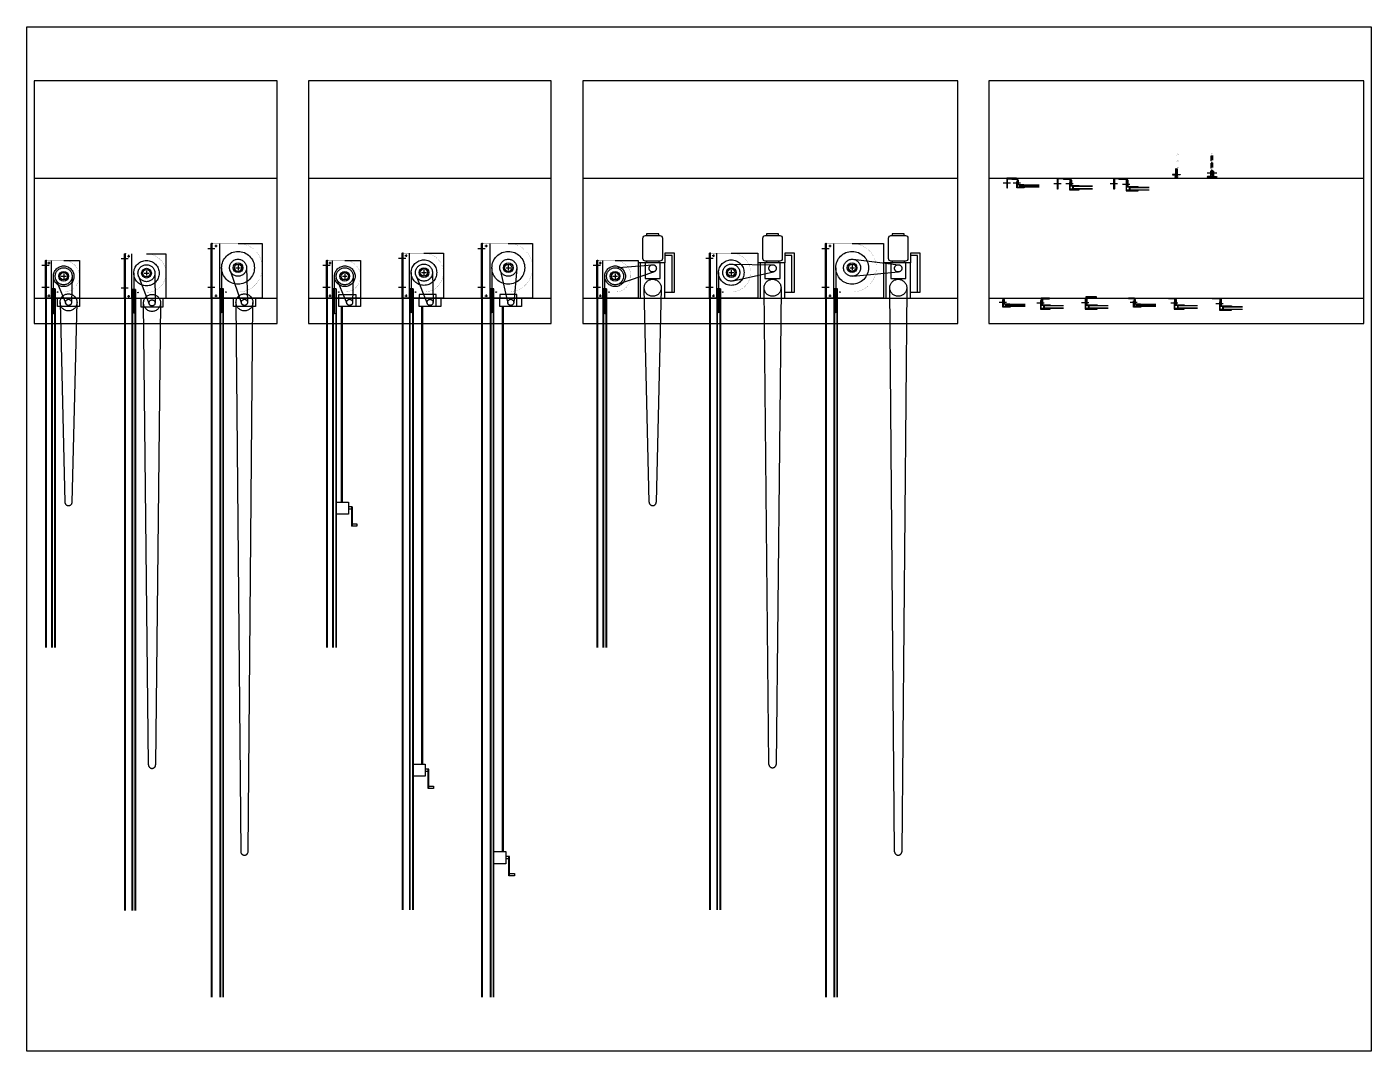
# Paper-space layout 'Layout1' of a CAD drawing. Header units: inches. Extents: x 1.05 to 9.45, y 0.8 to 7.2.
# The model-space entities are those that its viewports show. They can reach past a viewport. Long polylines and large blocks are cut down to what shows.
import ezdxf

# ---------------------------------------------------------------- set-up
doc = ezdxf.new("R2010")
doc.units = ezdxf.units.IN
doc.header["$MEASUREMENT"] = 0
for name, pattern in [('CENTER', [2, 1.25, -0.25, 0.25, -0.25]), ('DASHED', [0.75, 0.5, -0.25]), ('HIDDEN', [0.375, 0.25, -0.125])]:
    doc.linetypes.add(name, pattern=pattern)
for name, color, linetype in [('FINE', 70, 'Continuous'), ('HATCH', 5, 'Continuous'), ('MED', 32, 'Continuous')]:
    doc.layers.add(name, color=color, linetype=linetype)
pattern_1 = [(180, (-485.2004, -59.8981), (-1e-16, -0.5), []), (270, (-485.2004, -59.8981), (0.5, -1e-16), [])]

# ---------------------------------------------------------------- blocks, each defined once
blk = doc.blocks.new('AecDtl_8331AH1')
at = {"layer": 'FINE', "linetype": 'CENTER'}
for p, q in [((-1.5, 13.5), (1.5, 13.5)), ((3.25, -6.5), (3.25, 9)), ((-1.5, 4.5), (1.5, 4.5))]:
    blk.add_line(p, q, dxfattribs=at)
at = {"layer": 'FINE', "linetype": 'DASHED'}
for p, q in [((0.25, 15.5), (0.25, -144)), ((2.5, 0), (2.5, 15.5))]:
    blk.add_line(p, q, dxfattribs=at)
at = {"layer": 'FINE'}
for p, q in [((2.5, 0), (2.5, -144)), ((3.75, 3.75), (3.75, -144)), ((3.25, -6.5), (2.97, -6.23)), ((3.25, -6.5), (3.53, -6.23))]:
    blk.add_line(p, q, dxfattribs=at)
at = {"layer": 'FINE', "linetype": 'CENTER'}
blk.add_circle((7.5, 9), 4.25, dxfattribs=at)
at = {"layer": 'MED'}
for p, q in [((0.88, 14.5), (1.88, 14.5)), ((1.38, 15), (1.38, 14)), ((6.5, 9), (8.5, 9)), ((7.5, 10), (7.5, 8)), ((0, 0), (0, -144)), ((0.88, 1), (1.88, 1)), ((1.38, 1.5), (1.38, 0.5)), ((4, 3.75), (2.5, 3.75)), ((2.75, 3.75), (2.75, -144)), ((4, 3.75), (4, -144))]:
    blk.add_line(p, q, dxfattribs=at)
at = {"layer": 'MED', "linetype": 'DASHED'}
for p, q in [((4.26, 7.67), (8.34, -2.23)), ((11, 8.92), (10.75, -1.78))]:
    blk.add_line(p, q, dxfattribs=at)
at = {"layer": 'MED'}
for points in [[(0, 0), (0, 15.5), (0.25, 15.5)], [(7.5, 15.5), (14, 15.5), (14, 2.5), (14, 0), (0, 0)], [(14, 0), (14, -3.5), (5, -3.5), (5, 0)]]:
    blk.add_lwpolyline(points, dxfattribs=at)
at = {"layer": 'MED', "const_width": 0.0469}
blk.add_lwpolyline([(0.25, 15.5), (7.5, 15.5, -1), (7.5, 2.5), (5, 2.5)], format="xyb", dxfattribs=at)
blk.add_lwpolyline([(1.12, 2.5), (0.12, 2.5), (0.12, 3.5)], dxfattribs=at)
at = {"layer": 'MED', "linetype": 'DASHED'}
blk.add_lwpolyline([(6, -1.85), (8, -84.04, 0.971924), (11, -84.04), (13, -1.85)], format="xyb", dxfattribs=at)
at = {"layer": 'MED'}
for centre, radius in [((0.25, 15.5), 0.125), ((0.25, 15.5), 0.0625), ((7.5, 9), 2), ((7.5, 9), 1.5), ((5, 2.5), 0.125), ((5, 2.5), 0.0625)]:
    blk.add_circle(centre, radius, dxfattribs=at)
at = {"layer": 'MED', "linetype": 'DASHED'}
for centre, radius in [((7.5, 9), 3.5), ((9.5, -1.75), 3.5), ((9.5, -1.75), 1.25)]:
    blk.add_circle(centre, radius, dxfattribs=at)
blk = doc.blocks.new('AecDtl_8331AH2')
at = {"layer": 'FINE', "linetype": 'DASHED'}
for p, q in [((0.25, 18.5), (0.25, -252)), ((3, 0), (3, 18.5))]:
    blk.add_line(p, q, dxfattribs=at)
at = {"layer": 'FINE', "linetype": 'CENTER'}
for p, q in [((-1.5, 16.5), (1.5, 16.5)), ((3.75, 10.5), (3.75, -6)), ((-1.5, 4.5), (1.5, 4.5))]:
    blk.add_line(p, q, dxfattribs=at)
at = {"layer": 'FINE'}
for p, q in [((3, 0), (3, -252)), ((4.25, 3.75), (4.25, -252)), ((3.75, -6), (3.47, -5.73)), ((3.75, -6), (4.03, -5.73))]:
    blk.add_line(p, q, dxfattribs=at)
at = {"layer": 'FINE', "linetype": 'CENTER'}
blk.add_circle((9, 10.5), 5.25, dxfattribs=at)
at = {"layer": 'MED'}
for p, q in [((1.12, 17.5), (2.12, 17.5)), ((1.62, 18), (1.62, 17)), ((9, 11.5), (9, 9.5)), ((8, 10.5), (10, 10.5)), ((0, 0), (0, -252)), ((1.12, 1), (2.12, 1)), ((1.62, 1.5), (1.62, 0.5)), ((4.5, 3.75), (3, 3.75)), ((3.25, 3.75), (3.25, -252)), ((4.5, 3.75), (4.5, -252))]:
    blk.add_line(p, q, dxfattribs=at)
at = {"layer": 'MED', "linetype": 'DASHED'}
for p, q in [((5.73, 9.25), (10.11, -2.2)), ((12.5, 10.51), (12.53, -1.75))]:
    blk.add_line(p, q, dxfattribs=at)
at = {"layer": 'MED'}
for points in [[(0, 0), (0, 18.5), (0.25, 18.5)], [(9, 18.5), (17, 18.5), (17, 2.5), (17, 0), (0, 0)], [(15.78, 0), (15.78, -3.5), (6.78, -3.5), (6.78, 0)]]:
    blk.add_lwpolyline(points, dxfattribs=at)
at = {"layer": 'MED', "const_width": 0.0469}
blk.add_lwpolyline([(0.25, 18.5), (9, 18.5, -1), (9, 2.5), (5.5, 2.5)], format="xyb", dxfattribs=at)
blk.add_lwpolyline([(1.12, 2.5), (0.12, 2.5), (0.12, 3.5)], dxfattribs=at)
at = {"layer": 'MED', "linetype": 'DASHED'}
blk.add_lwpolyline([(14.78, -1.81), (12.78, -192.02, -0.98403), (9.78, -192.02), (7.78, -1.81)], format="xyb", dxfattribs=at)
at = {"layer": 'MED'}
for centre, radius in [((0.25, 18.5), 0.125), ((0.25, 18.5), 0.0625), ((9, 10.5), 2), ((9, 10.5), 1.5), ((5.5, 2.5), 0.125), ((5.5, 2.5), 0.0625)]:
    blk.add_circle(centre, radius, dxfattribs=at)
at = {"layer": 'MED', "linetype": 'DASHED'}
for centre, radius in [((9, 10.5), 3.5), ((11.28, -1.75), 3.5), ((11.28, -1.75), 1.25)]:
    blk.add_circle(centre, radius, dxfattribs=at)
blk = doc.blocks.new('AecDtl_8331AH3')
at = {"layer": 'FINE', "linetype": 'DASHED'}
for p, q in [((0.25, 22.5), (0.25, -288)), ((3.5, 0), (3.5, 22.5))]:
    blk.add_line(p, q, dxfattribs=at)
at = {"layer": 'FINE', "linetype": 'CENTER'}
for p, q in [((-1.5, 20.5), (1.5, 20.5)), ((4.25, 12.5), (4.25, -6)), ((-1.5, 4.5), (1.5, 4.5))]:
    blk.add_line(p, q, dxfattribs=at)
at = {"layer": 'FINE'}
for p, q in [((3.5, 0), (3.5, -288)), ((4.25, -6), (3.97, -5.73)), ((4.25, -6), (4.53, -5.73))]:
    blk.add_line(p, q, dxfattribs=at)
blk.add_lwpolyline([(4.75, 3.75), (4.75, -288)], dxfattribs=at)
at = {"layer": 'FINE', "linetype": 'CENTER'}
blk.add_circle((11, 12.5), 6.75, dxfattribs=at)
at = {"layer": 'MED'}
for p, q in [((1.38, 21.5), (2.38, 21.5)), ((1.88, 22), (1.88, 21)), ((10, 12.5), (12, 12.5)), ((11, 13.5), (11, 11.5)), ((0, 0), (0, -288)), ((1.38, 1), (2.38, 1)), ((1.88, 1.5), (1.88, 0.5)), ((3.75, 3.75), (3.75, -288))]:
    blk.add_line(p, q, dxfattribs=at)
at = {"layer": 'MED', "linetype": 'DASHED'}
for p, q in [((7.7, 11.33), (12.47, -2.17)), ((14.5, 12.6), (14.9, -1.71))]:
    blk.add_line(p, q, dxfattribs=at)
at = {"layer": 'MED'}
for points in [[(0, 0), (0, 22.5), (0.25, 22.5)], [(11, 22.5), (21, 22.5), (21, 2.5), (21, 0), (0, 0)], [(5, -288), (5, 3.75), (3.5, 3.75)], [(18.15, 0), (18.15, -3.5), (9.15, -3.5), (9.15, 0)]]:
    blk.add_lwpolyline(points, dxfattribs=at)
at = {"layer": 'MED', "const_width": 0.0469}
blk.add_lwpolyline([(0.25, 22.5), (11, 22.5, -1), (11, 2.5), (6, 2.5)], format="xyb", dxfattribs=at)
blk.add_lwpolyline([(1.12, 2.5), (0.12, 2.5), (0.12, 3.5)], dxfattribs=at)
at = {"layer": 'MED', "linetype": 'DASHED'}
blk.add_lwpolyline([(10.15, -1.8), (12.15, -228.02, 0.985854), (15.15, -228.02), (17.15, -1.8)], format="xyb", dxfattribs=at)
at = {"layer": 'MED'}
for centre, radius in [((0.25, 22.5), 0.125), ((0.25, 22.5), 0.0625), ((11, 12.5), 2), ((11, 12.5), 1.5), ((6, 2.5), 0.125), ((6, 2.5), 0.0625)]:
    blk.add_circle(centre, radius, dxfattribs=at)
at = {"layer": 'MED', "linetype": 'DASHED'}
for centre, radius in [((11, 12.5), 3.5), ((13.65, -1.75), 3.5), ((13.65, -1.75), 1.25)]:
    blk.add_circle(centre, radius, dxfattribs=at)
blk = doc.blocks.new('AecDtl_8331BH1')
at = {"layer": 'FINE', "linetype": 'CENTER'}
for p, q in [((-1.5, 13.5), (1.5, 13.5)), ((3.25, -6.5), (3.25, 9)), ((-1.5, 4.5), (1.5, 4.5))]:
    blk.add_line(p, q, dxfattribs=at)
at = {"layer": 'FINE', "linetype": 'DASHED'}
for p, q in [((0.25, 15.5), (0.25, -144)), ((2.5, 0), (2.5, 15.5))]:
    blk.add_line(p, q, dxfattribs=at)
at = {"layer": 'FINE'}
for p, q in [((2.5, 0), (2.5, -144)), ((3.75, 3.75), (3.75, -144)), ((3.25, -6.5), (2.97, -6.23)), ((3.25, -6.5), (3.53, -6.23))]:
    blk.add_line(p, q, dxfattribs=at)
at = {"layer": 'FINE', "linetype": 'CENTER'}
blk.add_circle((7.5, 9), 4.25, dxfattribs=at)
at = {"layer": 'MED'}
for p, q in [((0.88, 14.5), (1.88, 14.5)), ((1.38, 15), (1.38, 14)), ((6.5, 9), (8.5, 9)), ((7.5, 10), (7.5, 8)), ((0, 0), (0, -144)), ((0.88, 1), (1.88, 1)), ((1.38, 1.5), (1.38, 0.5)), ((4, 3.75), (2.5, 3.75)), ((2.75, 3.75), (2.75, -144)), ((4, 3.75), (4, -144)), ((6, -3.5), (6, -84)), ((6.5, -84), (6.5, -3.5)), ((10.5, -86), (9, -86)), ((10.25, -87), (9, -87)), ((10.25, -86), (10.25, -94)), ((10.5, -86), (10.5, -94)), ((12.5, -94), (10.25, -94)), ((10.5, -93), (12.5, -93)), ((12.5, -93), (12.5, -94))]:
    blk.add_line(p, q, dxfattribs=at)
at = {"layer": 'MED', "linetype": 'DASHED'}
for p, q in [((4.26, 7.67), (8.34, -2.23)), ((11, 8.92), (10.75, -1.78))]:
    blk.add_line(p, q, dxfattribs=at)
at = {"layer": 'MED'}
for points in [[(0, 0), (0, 15.5), (0.25, 15.5)], [(7.5, 15.5), (14, 15.5), (14, 2.5), (14, 0), (0, 0)], [(14, 0), (14, -3.5), (5, -3.5), (5, 0)], [(4, -84), (9, -84), (9, -89), (4, -89)]]:
    blk.add_lwpolyline(points, dxfattribs=at)
at = {"layer": 'MED', "const_width": 0.0469}
blk.add_lwpolyline([(0.25, 15.5), (7.5, 15.5, -1), (7.5, 2.5), (5, 2.5)], format="xyb", dxfattribs=at)
blk.add_lwpolyline([(1.12, 2.5), (0.12, 2.5), (0.12, 3.5)], dxfattribs=at)
at = {"layer": 'MED', "linetype": 'DASHED'}
blk.add_lwpolyline([(5, 0), (5, 1.5), (12, 1.5), (12, -3.5)], dxfattribs=at)
at = {"layer": 'MED'}
for centre, radius in [((0.25, 15.5), 0.125), ((0.25, 15.5), 0.0625), ((7.5, 9), 2), ((7.5, 9), 1.5), ((5, 2.5), 0.125), ((5, 2.5), 0.0625)]:
    blk.add_circle(centre, radius, dxfattribs=at)
at = {"layer": 'MED', "linetype": 'DASHED'}
for centre, radius in [((7.5, 9), 3.5), ((9.5, -1.75), 1.25)]:
    blk.add_circle(centre, radius, dxfattribs=at)
blk = doc.blocks.new('AecDtl_8331BH2')
at = {"layer": 'FINE', "linetype": 'DASHED'}
for p, q in [((0.25, 18.5), (0.25, -252)), ((3, 0), (3, 18.5))]:
    blk.add_line(p, q, dxfattribs=at)
at = {"layer": 'FINE', "linetype": 'CENTER'}
for p, q in [((-1.5, 16.5), (1.5, 16.5)), ((3.75, 10.5), (3.75, -6)), ((-1.5, 4.5), (1.5, 4.5))]:
    blk.add_line(p, q, dxfattribs=at)
at = {"layer": 'FINE'}
for p, q in [((3, 0), (3, -252)), ((4.25, 3.75), (4.25, -252)), ((3.75, -6), (3.47, -5.73)), ((3.75, -6), (4.03, -5.73))]:
    blk.add_line(p, q, dxfattribs=at)
at = {"layer": 'FINE', "linetype": 'CENTER'}
blk.add_circle((9, 10.5), 5.25, dxfattribs=at)
at = {"layer": 'MED'}
for p, q in [((1.12, 17.5), (2.12, 17.5)), ((1.62, 18), (1.62, 17)), ((9, 11.5), (9, 9.5)), ((8, 10.5), (10, 10.5)), ((0, 0), (0, -252)), ((1.12, 1), (2.12, 1)), ((1.62, 1.5), (1.62, 0.5)), ((4.5, 3.75), (3, 3.75)), ((3.25, 3.75), (3.25, -252)), ((4.5, 3.75), (4.5, -252)), ((8, -3.5), (8, -192)), ((8.5, -192), (8.5, -3.5)), ((10.75, -195), (9.5, -195))]:
    blk.add_line(p, q, dxfattribs=at)
at = {"layer": 'MED', "linetype": 'DASHED'}
for p, q in [((5.75, 9.19), (10.34, -2.22)), ((12.5, 10.57), (12.75, -1.72))]:
    blk.add_line(p, q, dxfattribs=at)
at = {"layer": 'MED'}
for points in [[(0, 0), (0, 18.5), (0.25, 18.5)], [(9, 18.5), (17, 18.5), (17, 2.5), (17, 0), (0, 0)], [(16, 0), (16, -3.5), (7, -3.5), (7, 0)], [(4.5, -192), (9.5, -192), (9.5, -197), (4.5, -197)], [(11, -202), (11, -194), (9.5, -194)], [(11, -201), (13, -201), (13, -202), (10.75, -202), (10.75, -194)]]:
    blk.add_lwpolyline(points, dxfattribs=at)
at = {"layer": 'MED', "const_width": 0.0469}
blk.add_lwpolyline([(0.25, 18.5), (9, 18.5, -1), (9, 2.5), (5.5, 2.5)], format="xyb", dxfattribs=at)
blk.add_lwpolyline([(1.12, 2.5), (0.12, 2.5), (0.12, 3.5)], dxfattribs=at)
at = {"layer": 'MED', "linetype": 'DASHED'}
blk.add_lwpolyline([(14, -3.5), (14, 1.5), (7, 1.5), (7, 0)], dxfattribs=at)
at = {"layer": 'MED'}
for centre, radius in [((0.25, 18.5), 0.125), ((0.25, 18.5), 0.0625), ((9, 10.5), 2), ((9, 10.5), 1.5), ((5.5, 2.5), 0.125), ((5.5, 2.5), 0.0625)]:
    blk.add_circle(centre, radius, dxfattribs=at)
at = {"layer": 'MED', "linetype": 'DASHED'}
for centre, radius in [((9, 10.5), 3.5), ((11.5, -1.75), 1.25)]:
    blk.add_circle(centre, radius, dxfattribs=at)
blk = doc.blocks.new('AecDtl_8331BH3')
at = {"layer": 'FINE', "linetype": 'DASHED'}
for p, q in [((0.25, 22.5), (0.25, -288)), ((3.5, 0), (3.5, 22.5))]:
    blk.add_line(p, q, dxfattribs=at)
at = {"layer": 'FINE', "linetype": 'CENTER'}
for p, q in [((-1.5, 20.5), (1.5, 20.5)), ((4.25, 12.5), (4.25, -6)), ((-1.5, 4.5), (1.5, 4.5))]:
    blk.add_line(p, q, dxfattribs=at)
at = {"layer": 'FINE'}
for p, q in [((3.5, 0), (3.5, -288)), ((4.25, -6), (3.97, -5.73)), ((4.25, -6), (4.53, -5.73))]:
    blk.add_line(p, q, dxfattribs=at)
blk.add_lwpolyline([(4.75, 3.75), (4.75, -288)], dxfattribs=at)
at = {"layer": 'FINE', "linetype": 'CENTER'}
blk.add_circle((11, 12.5), 6.75, dxfattribs=at)
at = {"layer": 'MED'}
for p, q in [((1.38, 21.5), (2.38, 21.5)), ((1.88, 22), (1.88, 21)), ((10, 12.5), (12, 12.5)), ((11, 13.5), (11, 11.5)), ((0, 0), (0, -288)), ((1.38, 1), (2.38, 1)), ((1.88, 1.5), (1.88, 0.5)), ((3.75, 3.75), (3.75, -288)), ((8.5, -3.5), (8.5, -228)), ((9, -228), (9, -3.5)), ((10, -230), (10, -231)), ((11.25, -231), (10, -231))]:
    blk.add_line(p, q, dxfattribs=at)
at = {"layer": 'MED', "linetype": 'DASHED'}
for p, q in [((7.59, 11.71), (10.78, -2.03)), ((14.49, 12.19), (13.25, -1.86))]:
    blk.add_line(p, q, dxfattribs=at)
at = {"layer": 'MED'}
for points in [[(0, 0), (0, 22.5), (0.25, 22.5)], [(11, 22.5), (21, 22.5), (21, 2.5), (21, 0), (0, 0)], [(5, -288), (5, 3.75), (3.5, 3.75)], [(16.5, 0), (16.5, -3.5), (7.5, -3.5), (7.5, 0)], [(5, -228), (10, -228), (10, -233), (5, -233)], [(11.5, -238), (11.5, -230), (10, -230)], [(11.5, -237), (13.5, -237), (13.5, -238), (11.25, -238), (11.25, -230)]]:
    blk.add_lwpolyline(points, dxfattribs=at)
at = {"layer": 'MED', "const_width": 0.0469}
blk.add_lwpolyline([(0.25, 22.5), (11, 22.5, -1), (11, 2.5), (6, 2.5)], format="xyb", dxfattribs=at)
blk.add_lwpolyline([(1.12, 2.5), (0.12, 2.5), (0.12, 3.5)], dxfattribs=at)
at = {"layer": 'MED', "linetype": 'DASHED'}
blk.add_lwpolyline([(14.5, -3.5), (14.5, 1.5), (7.5, 1.5), (7.5, 0)], dxfattribs=at)
at = {"layer": 'MED'}
for centre, radius in [((0.25, 22.5), 0.125), ((0.25, 22.5), 0.0625), ((11, 12.5), 2), ((11, 12.5), 1.5), ((6, 2.5), 0.125), ((6, 2.5), 0.0625)]:
    blk.add_circle(centre, radius, dxfattribs=at)
at = {"layer": 'MED', "linetype": 'DASHED'}
for centre, radius in [((11, 12.5), 3.5), ((12, -1.75), 1.25)]:
    blk.add_circle(centre, radius, dxfattribs=at)
blk = doc.blocks.new('AecDtl_8331CH1')
at = {"layer": 'FINE', "linetype": 'CENTER'}
for p, q in [((-1.5, 13.5), (1.5, 13.5)), ((3.25, -6.5), (3.25, 9)), ((-1.5, 4.5), (1.5, 4.5))]:
    blk.add_line(p, q, dxfattribs=at)
at = {"layer": 'FINE', "linetype": 'DASHED'}
for p, q in [((0.25, 15.5), (0.25, -144)), ((2.5, 0), (2.5, 15.5))]:
    blk.add_line(p, q, dxfattribs=at)
at = {"layer": 'FINE'}
for p, q in [((2.5, 0), (2.5, -144)), ((3.75, 3.75), (3.75, -144)), ((3.25, -6.5), (2.97, -6.23)), ((3.25, -6.5), (3.53, -6.23))]:
    blk.add_line(p, q, dxfattribs=at)
at = {"layer": 'FINE', "linetype": 'CENTER'}
blk.add_circle((7.5, 9), 4.25, dxfattribs=at)
at = {"layer": 'MED'}
for p, q in [((0.88, 14.5), (1.88, 14.5)), ((1.38, 15), (1.38, 14)), ((20.5, 15.25), (20.5, 14.5)), ((25.5, 15.25), (25.5, 14.5)), ((6.5, 9), (8.5, 9)), ((7.5, 10), (7.5, 8)), ((0, 0), (0, -144)), ((0.88, 1), (1.88, 1)), ((1.38, 1.5), (1.38, 0.5)), ((4, 3.75), (2.5, 3.75)), ((2.75, 3.75), (2.75, -144)), ((4, 3.75), (4, -144))]:
    blk.add_line(p, q, dxfattribs=at)
at = {"layer": 'MED', "linetype": 'DASHED'}
for p, q in [((7.22, 12.49), (22.88, 13.75)), ((18, 0), (18, 14.5)), ((8.65, 5.69), (23.49, 10.84))]:
    blk.add_line(p, q, dxfattribs=at)
at = {"layer": 'MED'}
blk.add_lwpolyline([(27, 16.25, -0.414214), (26, 15.25), (20, 15.25, -0.414214), (19, 16.25), (19, 24.75, -0.414214), (20, 25.75), (26, 25.75, -0.414214), (27, 24.75)], format="xyb", close=True, dxfattribs=at)
for points in [[(25.5, 25.75), (25.5, 26.5), (20.5, 26.5), (20.5, 25.75)], [(28, 2.5), (32, 2.5), (32, 18.5), (28, 18.5), (28, 14.5)], [(31, 2.5), (31, 17.5), (28, 17.5)], [(0, 0), (0, 15.5), (0.25, 15.5)], [(7.5, 15.5), (17, 15.5), (17, 0), (0, 0)], [(17, 0), (28, 0), (28, 14.5), (17, 14.5)]]:
    blk.add_lwpolyline(points, dxfattribs=at)
at = {"layer": 'MED', "const_width": 0.0469}
blk.add_lwpolyline([(0.25, 15.5), (7.5, 15.5, -1), (7.5, 2.5), (5, 2.5)], format="xyb", dxfattribs=at)
at = {"layer": 'MED', "linetype": 'DASHED'}
blk.add_lwpolyline([(19.89, 14.5), (19.89, 8.02), (26.11, 8.02), (26.11, 14.5)], dxfattribs=at)
at = {"layer": 'MED', "const_width": 0.0469}
blk.add_lwpolyline([(1.12, 2.5), (0.12, 2.5), (0.12, 3.5)], dxfattribs=at)
at = {"layer": 'MED', "linetype": 'DASHED'}
blk.add_lwpolyline([(26.49, 3.96), (24.49, -84.12, -0.919866), (21.51, -84.12), (19.51, 3.96)], format="xyb", dxfattribs=at)
at = {"layer": 'MED'}
for centre, radius in [((0.25, 15.5), 0.125), ((0.25, 15.5), 0.0625), ((7.5, 9), 2), ((7.5, 9), 1.5), ((5, 2.5), 0.125), ((5, 2.5), 0.0625)]:
    blk.add_circle(centre, radius, dxfattribs=at)
at = {"layer": 'MED', "linetype": 'DASHED'}
for centre, radius in [((7.5, 9), 3.5), ((23, 12.26), 1.5), ((23, 4.25), 3.5)]:
    blk.add_circle(centre, radius, dxfattribs=at)
blk = doc.blocks.new('AecDtl_8331CH2')
at = {"layer": 'FINE', "linetype": 'DASHED'}
for p, q in [((0.25, 18.5), (0.25, -252)), ((3, 0), (3, 18.5))]:
    blk.add_line(p, q, dxfattribs=at)
at = {"layer": 'FINE', "linetype": 'CENTER'}
for p, q in [((-1.5, 16.5), (1.5, 16.5)), ((3.75, 10.5), (3.75, -6)), ((-1.5, 4.5), (1.5, 4.5))]:
    blk.add_line(p, q, dxfattribs=at)
at = {"layer": 'FINE'}
for p, q in [((3, 0), (3, -252)), ((4.25, 3.75), (4.25, -252)), ((3.75, -6), (3.47, -5.73)), ((3.75, -6), (4.03, -5.73))]:
    blk.add_line(p, q, dxfattribs=at)
at = {"layer": 'FINE', "linetype": 'CENTER'}
blk.add_circle((9, 10.5), 5.25, dxfattribs=at)
at = {"layer": 'MED'}
for p, q in [((1.12, 17.5), (2.12, 17.5)), ((1.62, 18), (1.62, 17)), ((9, 11.5), (9, 9.5)), ((23.5, 15.25), (23.5, 14.5)), ((28.5, 15.25), (28.5, 14.5)), ((8, 10.5), (10, 10.5)), ((0, 0), (0, -252)), ((1.12, 1), (2.12, 1)), ((1.62, 1.5), (1.62, 0.5)), ((4.5, 3.75), (3, 3.75)), ((3.25, 3.75), (3.25, -252)), ((4.5, 3.75), (4.5, -252))]:
    blk.add_line(p, q, dxfattribs=at)
at = {"layer": 'MED', "linetype": 'DASHED'}
for p, q in [((9.05, 14), (26.02, 13.76)), ((21, 0), (21, 14.5)), ((9.76, 7.08), (26.33, 10.79))]:
    blk.add_line(p, q, dxfattribs=at)
at = {"layer": 'MED'}
blk.add_lwpolyline([(30, 16.25, -0.414214), (29, 15.25), (23, 15.25, -0.414214), (22, 16.25), (22, 24.75, -0.414214), (23, 25.75), (29, 25.75, -0.414214), (30, 24.75)], format="xyb", close=True, dxfattribs=at)
for points in [[(28.5, 25.75), (28.5, 26.5), (23.5, 26.5), (23.5, 25.75)], [(0, 0), (0, 18.5), (0.25, 18.5)], [(9, 18.5), (20, 18.5), (20, 2.5), (20, 0), (0, 0)], [(31, 2.5), (35, 2.5), (35, 18.5), (31, 18.5), (31, 14.5)], [(34, 2.5), (34, 17.5), (31, 17.5)], [(20, 0), (31, 0), (31, 14.5), (20, 14.5)]]:
    blk.add_lwpolyline(points, dxfattribs=at)
at = {"layer": 'MED', "const_width": 0.0469}
blk.add_lwpolyline([(0.25, 18.5), (9, 18.5, -1), (9, 2.5), (5.5, 2.5)], format="xyb", dxfattribs=at)
at = {"layer": 'MED', "linetype": 'DASHED'}
blk.add_lwpolyline([(22.89, 14.5), (22.89, 8.02), (29.11, 8.02), (29.11, 14.5)], dxfattribs=at)
at = {"layer": 'MED', "const_width": 0.0469}
blk.add_lwpolyline([(1.12, 2.5), (0.12, 2.5), (0.12, 3.5)], dxfattribs=at)
at = {"layer": 'MED', "linetype": 'DASHED'}
blk.add_lwpolyline([(29.49, 3.96), (27.49, -192.12, -0.919866), (24.51, -192.12), (22.51, 3.96)], format="xyb", dxfattribs=at)
at = {"layer": 'MED'}
for centre, radius in [((0.25, 18.5), 0.125), ((0.25, 18.5), 0.0625), ((9, 10.5), 2), ((9, 10.5), 1.5), ((5.5, 2.5), 0.125), ((5.5, 2.5), 0.0625)]:
    blk.add_circle(centre, radius, dxfattribs=at)
at = {"layer": 'MED', "linetype": 'DASHED'}
for centre, radius in [((9, 10.5), 3.5), ((26, 12.26), 1.5), ((26, 4.25), 3.5)]:
    blk.add_circle(centre, radius, dxfattribs=at)
blk = doc.blocks.new('AecDtl_8331CH3')
at = {"layer": 'FINE', "linetype": 'DASHED'}
for p, q in [((0.25, 22.5), (0.25, -288)), ((3.5, 0), (3.5, 22.5))]:
    blk.add_line(p, q, dxfattribs=at)
at = {"layer": 'FINE', "linetype": 'CENTER'}
for p, q in [((-1.5, 20.5), (1.5, 20.5)), ((4.25, 12.5), (4.25, -6)), ((-1.5, 4.5), (1.5, 4.5))]:
    blk.add_line(p, q, dxfattribs=at)
at = {"layer": 'FINE'}
for p, q in [((3.5, 0), (3.5, -288)), ((4.25, -6), (3.97, -5.73)), ((4.25, -6), (4.53, -5.73))]:
    blk.add_line(p, q, dxfattribs=at)
blk.add_lwpolyline([(4.75, 3.75), (4.75, -288)], dxfattribs=at)
at = {"layer": 'FINE', "linetype": 'CENTER'}
blk.add_circle((11, 12.5), 6.75, dxfattribs=at)
at = {"layer": 'MED'}
for p, q in [((1.38, 21.5), (2.38, 21.5)), ((1.88, 22), (1.88, 21)), ((10, 12.5), (12, 12.5)), ((11, 13.5), (11, 11.5)), ((27.5, 15.25), (27.5, 14.5)), ((32.5, 15.25), (32.5, 14.5)), ((0, 0), (0, -288)), ((1.38, 1), (2.38, 1)), ((1.88, 1.5), (1.88, 0.5)), ((3.75, 3.75), (3.75, -288))]:
    blk.add_line(p, q, dxfattribs=at)
at = {"layer": 'MED', "linetype": 'DASHED'}
for p, q in [((11.41, 15.98), (30.18, 13.75)), ((25, 0), (25, 14.5)), ((11.32, 9.02), (30.14, 10.76))]:
    blk.add_line(p, q, dxfattribs=at)
at = {"layer": 'MED'}
for points in [[(0, 0), (0, 22.5), (0.25, 22.5)], [(11, 22.5), (24, 22.5), (24, 2.5), (24, 0), (0, 0)], [(32.5, 25.75), (32.5, 26.5), (27.5, 26.5), (27.5, 25.75)], [(35, 2.5), (39, 2.5), (39, 18.5), (35, 18.5), (35, 14.5)], [(38, 2.5), (38, 17.5), (35, 17.5)], [(24, 0), (35, 0), (35, 14.5), (24, 14.5)], [(5, -288), (5, 3.75), (3.5, 3.75)]]:
    blk.add_lwpolyline(points, dxfattribs=at)
at = {"layer": 'MED', "const_width": 0.0469}
blk.add_lwpolyline([(0.25, 22.5), (11, 22.5, -1), (11, 2.5), (6, 2.5)], format="xyb", dxfattribs=at)
at = {"layer": 'MED'}
blk.add_lwpolyline([(34, 16.25, -0.414214), (33, 15.25), (27, 15.25, -0.414214), (26, 16.25), (26, 24.75, -0.414214), (27, 25.75), (33, 25.75, -0.414214), (34, 24.75)], format="xyb", close=True, dxfattribs=at)
at = {"layer": 'MED', "linetype": 'DASHED'}
blk.add_lwpolyline([(26.89, 14.5), (26.89, 8.02), (33.11, 8.02), (33.11, 14.5)], dxfattribs=at)
at = {"layer": 'MED', "const_width": 0.0469}
blk.add_lwpolyline([(1.12, 2.5), (0.12, 2.5), (0.12, 3.5)], dxfattribs=at)
at = {"layer": 'MED', "linetype": 'DASHED'}
blk.add_lwpolyline([(33.49, 3.96), (31.49, -228.12, -0.919866), (28.51, -228.12), (26.51, 3.96)], format="xyb", dxfattribs=at)
at = {"layer": 'MED'}
for centre, radius in [((0.25, 22.5), 0.125), ((0.25, 22.5), 0.0625), ((11, 12.5), 2), ((11, 12.5), 1.5), ((6, 2.5), 0.125), ((6, 2.5), 0.0625)]:
    blk.add_circle(centre, radius, dxfattribs=at)
at = {"layer": 'MED', "linetype": 'DASHED'}
for centre, radius in [((11, 12.5), 3.5), ((30, 12.26), 1.5), ((30, 4.25), 3.5)]:
    blk.add_circle(centre, radius, dxfattribs=at)
blk = doc.blocks.new('AecDtl_8331DJ1')
at = {"layer": 'FINE', "linetype": 'CENTER'}
blk.add_line((-5, -1.6875), (-2, -1.6875), dxfattribs=at)
at = {"layer": 'FINE'}
for p, q in [((-2.3125, -2.625), (-2.3125, -3.375)), ((5.6875, -2.75), (-2.3125, -2.75))]:
    blk.add_line(p, q, dxfattribs=at)
at = {"layer": 'FINE', "linetype": 'HIDDEN'}
blk.add_line((-2.3125, -3.25), (5.6875, -3.25), dxfattribs=at)
at = {"layer": 'MED'}
for points in [[(-3.3125, -2.5), (-3.3125, 0), (-0.8125, 0), (-0.8125, -0.0625, -0.41421356), (-0.9375, -0.1875), (-3, -0.1875, 0.41421356), (-3.125, -0.3125), (-3.125, -2.375, -0.41421356), (-3.25, -2.5)], [(-0.5, -3.6875), (-3.5, -3.6875), (-3.5, -0.6875), (-3.4375, -0.6875, -0.41421356), (-3.3125, -0.8125), (-3.3125, -3.375, 0.41421356), (-3.1875, -3.5), (-0.625, -3.5, -0.41421356), (-0.5, -3.625)], [(-0.625, -2.5), (-3.125, -2.5), (-3.125, -0.5), (-3.0625, -0.5, -0.41421356), (-2.9375, -0.625), (-2.9375, -2.1875, 0.41421356), (-2.8125, -2.3125), (-0.75, -2.3125, -0.41421356), (-0.625, -2.4375)]]:
    blk.add_lwpolyline(points, format="xyb", close=True, dxfattribs=at)
blk.add_lwpolyline([(5.6875, -2.625), (-2.5625, -2.625), (-2.5625, -3.375), (5.6875, -3.375)], dxfattribs=at)
blk = doc.blocks.new('AecDtl_8331DJ2')
at = {"layer": 'FINE', "linetype": 'CENTER'}
blk.add_line((-6, -2), (-3, -2), dxfattribs=at)
at = {"layer": 'FINE'}
for p, q in [((-3, -3.125), (-3, -4.125)), ((5, -3.25), (-3, -3.25))]:
    blk.add_line(p, q, dxfattribs=at)
at = {"layer": 'FINE', "linetype": 'HIDDEN'}
blk.add_line((-3, -4), (5, -4), dxfattribs=at)
at = {"layer": 'MED'}
for points in [[(-0.75, -0.125), (-0.75, 0), (-4.25, 0), (-4.25, -3), (-4.125, -3, 0.4142136), (-4, -2.875), (-4, -0.375, -0.4142136), (-3.875, -0.25), (-0.875, -0.25, 0.4142136)], [(-0.625, -4.25), (-4.125, -4.25, -0.4142136), (-4.25, -4.125), (-4.25, -1.125, 0.4142136), (-4.375, -1), (-4.5, -1), (-4.5, -4.5), (-0.5, -4.5), (-0.5, -4.375, 0.4142136)], [(-4, -0.5), (-3.875, -0.5, -0.4142136), (-3.75, -0.625), (-3.75, -2.625, 0.4142136), (-3.625, -2.75), (-0.625, -2.75, -0.4142136), (-0.5, -2.875), (-0.5, -3), (-4, -3)]]:
    blk.add_lwpolyline(points, format="xyb", close=True, dxfattribs=at)
blk.add_lwpolyline([(5, -3.125), (-3.25, -3.125), (-3.25, -4.125), (5, -4.125)], dxfattribs=at)
blk = doc.blocks.new('AecDtl_8331DJ3')
at = {"layer": 'FINE', "linetype": 'CENTER'}
blk.add_line((-6, -1.75), (-3, -1.75), dxfattribs=at)
at = {"layer": 'FINE'}
for p, q in [((-3, -3.125), (-3, -4.125)), ((5, -3.25), (-3, -3.25))]:
    blk.add_line(p, q, dxfattribs=at)
at = {"layer": 'FINE', "linetype": 'HIDDEN'}
blk.add_line((-3, -4), (5, -4), dxfattribs=at)
at = {"layer": 'MED'}
for points in [[(0.25, 0.375), (0.25, 0.5), (-4.25, 0.5), (-4.25, -3), (-4.125, -3, 0.4142136), (-4, -2.875), (-4, 0.125, -0.4142136), (-3.875, 0.25), (0.125, 0.25, 0.4142136)], [(-4, 0), (-3.875, 0, -0.4142136), (-3.75, -0.125), (-3.75, -2.625, 0.4142136), (-3.625, -2.75), (0.375, -2.75, -0.4142136), (0.5, -2.875), (0.5, -3), (-4, -3)], [(0.375, -4.25), (-4.125, -4.25, -0.4142136), (-4.25, -4.125), (-4.25, -0.625, 0.4142136), (-4.375, -0.5), (-4.5, -0.5), (-4.5, -4.5), (0.5, -4.5), (0.5, -4.375, 0.4142136)]]:
    blk.add_lwpolyline(points, format="xyb", close=True, dxfattribs=at)
blk.add_lwpolyline([(5, -3.125), (-3.25, -3.125), (-3.25, -4.125), (5, -4.125)], dxfattribs=at)
blk = doc.blocks.new('AecDtl_8331EC1')
at = {"layer": 'FINE', "linetype": 'CENTER'}
blk.add_line((-5, -1.6875), (-2, -1.6875), dxfattribs=at)
at = {"layer": 'FINE'}
blk.add_line((-2.3125, -2.625), (-2.3125, -3.375), dxfattribs=at)
blk.add_lwpolyline([(5.6875, -2.75), (-2.3125, -2.75)], dxfattribs=at)
at = {"layer": 'FINE', "linetype": 'HIDDEN'}
blk.add_lwpolyline([(-2.3125, -3.25), (5.6875, -3.25)], dxfattribs=at)
at = {"layer": 'MED'}
for points in [[(-3.125, -2.5), (-3.125, 0), (-5.625, 0), (-5.625, -0.0625, 0.41421356), (-5.5, -0.1875), (-3.4375, -0.1875, -0.41421356), (-3.3125, -0.3125), (-3.3125, -2.375, 0.41421356), (-3.1875, -2.5)], [(-0.5, -3.6875), (-3.5, -3.6875), (-3.5, -1.1875), (-3.4375, -1.1875, -0.41421356), (-3.3125, -1.3125), (-3.3125, -3.375, 0.41421356), (-3.1875, -3.5), (-0.625, -3.5, -0.41421356), (-0.5, -3.625)], [(-0.625, -2.5), (-3.125, -2.5), (-3.125, -0.5), (-3.0625, -0.5, -0.41421356), (-2.9375, -0.625), (-2.9375, -2.1875, 0.41421356), (-2.8125, -2.3125), (-0.75, -2.3125, -0.41421356), (-0.625, -2.4375)]]:
    blk.add_lwpolyline(points, format="xyb", close=True, dxfattribs=at)
blk.add_lwpolyline([(5.6875, -2.625), (-2.5625, -2.625), (-2.5625, -3.375), (5.6875, -3.375)], dxfattribs=at)
blk = doc.blocks.new('AecDtl_8331EC2')
at = {"layer": 'FINE', "linetype": 'CENTER'}
blk.add_line((-6, -2), (-3, -2), dxfattribs=at)
at = {"layer": 'FINE'}
blk.add_line((-3, -3.125), (-3, -4.125), dxfattribs=at)
blk.add_lwpolyline([(5, -3.25), (-3, -3.25)], dxfattribs=at)
at = {"layer": 'FINE', "linetype": 'HIDDEN'}
blk.add_lwpolyline([(-3, -4), (5, -4)], dxfattribs=at)
at = {"layer": 'MED'}
for points in [[(-7, -0.125), (-7, 0), (-4, 0), (-4, -3), (-4.125, -3, -0.4142136), (-4.25, -2.875), (-4.25, -0.375, 0.4142136), (-4.375, -0.25), (-6.875, -0.25, -0.4142136)], [(-0.625, -4.25), (-4.125, -4.25, -0.4142136), (-4.25, -4.125), (-4.25, -1.625, 0.4142136), (-4.375, -1.5), (-4.5, -1.5), (-4.5, -4.5), (-0.5, -4.5), (-0.5, -4.375, 0.4142136)], [(-4, -0.5), (-3.875, -0.5, -0.4142136), (-3.75, -0.625), (-3.75, -2.625, 0.4142136), (-3.625, -2.75), (-0.625, -2.75, -0.4142136), (-0.5, -2.875), (-0.5, -3), (-4, -3)]]:
    blk.add_lwpolyline(points, format="xyb", close=True, dxfattribs=at)
blk.add_lwpolyline([(5, -3.125), (-3.25, -3.125), (-3.25, -4.125), (5, -4.125)], dxfattribs=at)
blk = doc.blocks.new('AecDtl_8331EC3')
at = {"layer": 'FINE', "linetype": 'CENTER'}
blk.add_line((-7, -2.25), (-4, -2.25), dxfattribs=at)
at = {"layer": 'FINE'}
blk.add_line((-4, -3.625), (-4, -4.625), dxfattribs=at)
blk.add_lwpolyline([(4, -3.75), (-4, -3.75)], dxfattribs=at)
at = {"layer": 'FINE', "linetype": 'HIDDEN'}
blk.add_lwpolyline([(-4, -4.5), (4, -4.5)], dxfattribs=at)
at = {"layer": 'MED'}
for points in [[(-8.5, -0.125), (-8.5, 0), (-5, 0), (-5, -3.5), (-5.125, -3.5, -0.4142136), (-5.25, -3.375), (-5.25, -0.375, 0.4142136), (-5.375, -0.25), (-8.375, -0.25, -0.4142136)], [(-0.625, -4.75), (-5.125, -4.75, -0.4142136), (-5.25, -4.625), (-5.25, -1.625, 0.4142136), (-5.375, -1.5), (-5.5, -1.5), (-5.5, -5), (-0.5, -5), (-0.5, -4.875, 0.4142136)], [(-5, -0.5), (-4.875, -0.5, -0.4142136), (-4.75, -0.625), (-4.75, -3.125, 0.4142136), (-4.625, -3.25), (-0.625, -3.25, -0.4142136), (-0.5, -3.375), (-0.5, -3.5), (-5, -3.5)]]:
    blk.add_lwpolyline(points, format="xyb", close=True, dxfattribs=at)
blk.add_lwpolyline([(4, -3.625), (-4.25, -3.625), (-4.25, -4.625), (4, -4.625)], dxfattribs=at)
blk = doc.blocks.new('AecDtl_8331FJ1')
at = {"layer": 'FINE', "linetype": 'CENTER'}
for p, q in [((-1.5, -1.9375), (1.5, -1.9375)), ((2.625, -1.9375), (5.625, -1.9375))]:
    blk.add_line(p, q, dxfattribs=at)
at = {"layer": 'FINE'}
blk.add_line((5.3125, -2.875), (5.3125, -3.625), dxfattribs=at)
blk.add_lwpolyline([(13.3125, -3), (5.3125, -3)], dxfattribs=at)
at = {"layer": 'FINE', "linetype": 'HIDDEN'}
blk.add_lwpolyline([(5.3125, -3.5), (13.3125, -3.5)], dxfattribs=at)
at = {"layer": 'MED'}
for points in [[(0.25, -3.875), (0.25, -0.375, -0.41421356), (0.375, -0.25), (3.875, -0.25, 0.41421356), (4, -0.125), (4, 0), (0, 0), (0, -4), (0.125, -4, 0.41421356)], [(4.5, -2.75), (4.5, -0.25), (2, -0.25), (2, -0.3125, 0.41421356), (2.125, -0.4375), (4.1875, -0.4375, -0.41421356), (4.3125, -0.5625), (4.3125, -2.625, 0.41421356), (4.4375, -2.75)], [(7.125, -3.9375), (4.125, -3.9375), (4.125, -1.4375), (4.1875, -1.4375, -0.41421356), (4.3125, -1.5625), (4.3125, -3.625, 0.41421356), (4.4375, -3.75), (7, -3.75, -0.41421356), (7.125, -3.875)], [(7, -2.75), (4.5, -2.75), (4.5, -0.75), (4.5625, -0.75, -0.41421356), (4.6875, -0.875), (4.6875, -2.4375, 0.41421356), (4.8125, -2.5625), (6.875, -2.5625, -0.41421356), (7, -2.6875)]]:
    blk.add_lwpolyline(points, format="xyb", close=True, dxfattribs=at)
blk.add_lwpolyline([(13.3125, -2.875), (5.0625, -2.875), (5.0625, -3.625), (13.3125, -3.625)], dxfattribs=at)
blk = doc.blocks.new('AecDtl_8331FJ2')
at = {"layer": 'FINE', "linetype": 'CENTER'}
for p, q in [((-1.5, -2.25), (1.5, -2.25)), ((3.5, -2.25), (6.5, -2.25))]:
    blk.add_line(p, q, dxfattribs=at)
at = {"layer": 'FINE'}
blk.add_line((6.5, -3.375), (6.5, -4.375), dxfattribs=at)
blk.add_lwpolyline([(14.5, -3.5), (6.5, -3.5)], dxfattribs=at)
at = {"layer": 'FINE', "linetype": 'HIDDEN'}
blk.add_lwpolyline([(6.5, -4.25), (14.5, -4.25)], dxfattribs=at)
at = {"layer": 'MED'}
for points in [[(0, -4.5), (0, 0), (4.5, 0), (4.5, -0.125, -0.4142136), (4.375, -0.25), (0.375, -0.25, 0.4142136), (0.25, -0.375), (0.25, -4.375, -0.4142136), (0.125, -4.5)], [(2.5, -0.375), (2.5, -0.25), (5.5, -0.25), (5.5, -3.25), (5.375, -3.25, -0.4142136), (5.25, -3.125), (5.25, -0.625, 0.4142136), (5.125, -0.5), (2.625, -0.5, -0.4142136)], [(8.875, -4.5), (5.375, -4.5, -0.4142136), (5.25, -4.375), (5.25, -1.875, 0.4142136), (5.125, -1.75), (5, -1.75), (5, -4.75), (9, -4.75), (9, -4.625, 0.4142136)], [(5.5, -0.75), (5.625, -0.75, -0.4142136), (5.75, -0.875), (5.75, -2.875, 0.4142136), (5.875, -3), (8.875, -3, -0.4142136), (9, -3.125), (9, -3.25), (5.5, -3.25)]]:
    blk.add_lwpolyline(points, format="xyb", close=True, dxfattribs=at)
blk.add_lwpolyline([(14.5, -3.375), (6.25, -3.375), (6.25, -4.375), (14.5, -4.375)], dxfattribs=at)
blk = doc.blocks.new('AecDtl_8331FJ3')
at = {"layer": 'FINE', "linetype": 'CENTER'}
for p, q in [((-1.5, -2.25), (1.5, -2.25)), ((3.5, -2.5), (6.5, -2.5))]:
    blk.add_line(p, q, dxfattribs=at)
at = {"layer": 'FINE'}
blk.add_line((6.5, -3.875), (6.5, -4.875), dxfattribs=at)
blk.add_lwpolyline([(14.5, -4), (6.5, -4)], dxfattribs=at)
at = {"layer": 'FINE', "linetype": 'HIDDEN'}
blk.add_lwpolyline([(6.5, -4.75), (14.5, -4.75)], dxfattribs=at)
at = {"layer": 'MED'}
for points in [[(3.875, -0.25), (0.375, -0.25, 0.4142136), (0.25, -0.375), (0.25, -4.375, -0.4142136), (0.125, -4.5), (0, -4.5), (0, 0), (4, 0), (4, -0.125, -0.4142136)], [(2, -0.375), (2, -0.25), (5.5, -0.25), (5.5, -3.75), (5.375, -3.75, -0.4142136), (5.25, -3.625), (5.25, -0.625, 0.4142136), (5.125, -0.5), (2.125, -0.5, -0.4142136)], [(9.875, -5), (5.375, -5, -0.4142136), (5.25, -4.875), (5.25, -1.875, 0.4142136), (5.125, -1.75), (5, -1.75), (5, -5.25), (10, -5.25), (10, -5.125, 0.4142136)], [(5.5, -0.75), (5.625, -0.75, -0.4142136), (5.75, -0.875), (5.75, -3.375, 0.4142136), (5.875, -3.5), (9.875, -3.5, -0.4142136), (10, -3.625), (10, -3.75), (5.5, -3.75)]]:
    blk.add_lwpolyline(points, format="xyb", close=True, dxfattribs=at)
blk.add_lwpolyline([(14.5, -3.875), (6.25, -3.875), (6.25, -4.875), (14.5, -4.875)], dxfattribs=at)
blk = doc.blocks.new('AecDtl_8331GC1')
at = {"layer": 'FINE'}
blk.add_line((-0.12, 2.08), (0.12, 2.08), dxfattribs=at)
for points in [[(-1.62, 1.39), (-1.62, 1.33), (-0.12, 1.33), (-0.12, 3.83), (-0.19, 3.83, 0.414214), (-0.31, 3.71), (-0.31, 1.64, -0.414214), (-0.44, 1.52), (-1.5, 1.52, 0.414214)], [(0.12, 3.83), (0.19, 3.83, -0.414214), (0.31, 3.71), (0.31, 1.64, 0.414214), (0.44, 1.52), (1.5, 1.52, -0.414214), (1.62, 1.39), (1.62, 1.33), (0.12, 1.33)]]:
    blk.add_lwpolyline(points, format="xyb", close=True, dxfattribs=at)
blk.add_circle((0, 0.62), 0.375, dxfattribs=at)
for centre, radius, start, end in [((0, 0.62), 0.625, 109.4712, 70.5288), ((-0.25, 1.33), 0.125, 289.4712, 0), ((0.25, 1.33), 0.125, 180, 250.5288)]:
    blk.add_arc(centre, radius, start, end, dxfattribs=at)
at = {"layer": 'MED', "const_width": 0.0469}
for points in [[(0.37, 7.08, -2.264761), (0.51, 6.96), (0.07, 6.92, -0.441548), (0, 6.98), (0, 9.36, -0.326419), (0.04, 9.42), (0.58, 9.59, 1.969204), (0.25, 9.83, 1.969204)], [(0.37, 4.33, -2.264761), (0.51, 4.21), (0.07, 4.17, -0.441548), (0, 4.23), (0, 6.61, -0.326419), (0.04, 6.67), (0.58, 6.84, 1.969204), (0.25, 7.08, 1.969204)], [(0, 2.33), (0, 3.86, -0.326419), (0.04, 3.92), (0.58, 4.09, 1.969204), (0.25, 4.33, 1.969204)]]:
    blk.add_lwpolyline(points, format="xyb", dxfattribs=at)
blk = doc.blocks.new('AecDtl_8331HC1')
at = {"layer": 'HATCH'}
h = blk.add_hatch(dxfattribs=at)
h.set_pattern_fill('ANSI37', color=256, scale=4, angle=135, style=0)
h.set_pattern_definition(pattern_1)
h.paths.add_polyline_path([(0.44, 9.69, -0.35778), (0.14, 9.32), (-0.34, 9.23, 0.35778), (-0.44, 9.1), (-0.44, 6.97, -0.338987), (-0.14, 7.32), (0.34, 7.41, 0.35778), (0.44, 7.53)])
h = blk.add_hatch(dxfattribs=at)
h.set_pattern_fill('ANSI37', color=256, scale=4, angle=135, style=0)
h.set_pattern_definition(pattern_1)
h.paths.add_polyline_path([(0.44, 6.69, -0.35778), (0.14, 6.32), (-0.34, 6.23, 0.35778), (-0.44, 6.1), (-0.44, 3.97, -0.338987), (-0.14, 4.32), (0.34, 4.41, 0.35778), (0.44, 4.53)])
h = blk.add_hatch(dxfattribs=at)
h.set_pattern_fill('ANSI37', color=256, scale=4, angle=135, style=0)
h.set_pattern_definition(pattern_1)
h.paths.add_polyline_path([(0.44, 3.69, -0.35778), (0.14, 3.32), (-0.34, 3.23, 0.35778), (-0.44, 3.1), (-0.44, 1.44), (0.44, 1.44)])
at = {"layer": 'FINE', "linetype": 'CENTER'}
blk.add_line((-1.94, 2.19), (1.94, 2.19), dxfattribs=at)
at = {"layer": 'FINE'}
for p, q in [((-0.44, 1.44), (0.44, 1.44)), ((-0.31, 0.88), (-0.31, 1.44)), ((-0.31, 0.88), (0.31, 0.88)), ((0.31, 0.88), (0.31, 1.44))]:
    blk.add_line(p, q, dxfattribs=at)
for points in [[(-1.94, 0.5), (-1.94, 0.44), (-0.44, 0.44), (-0.44, 2.94), (-0.5, 2.94, 0.414214), (-0.62, 2.81), (-0.62, 0.75, -0.414214), (-0.75, 0.62), (-1.81, 0.62, 0.414214)], [(0.44, 2.94), (0.5, 2.94, -0.414214), (0.62, 2.81), (0.62, 0.75, 0.414214), (0.75, 0.62), (1.81, 0.62, -0.414214), (1.94, 0.5), (1.94, 0.44), (0.44, 0.44)]]:
    blk.add_lwpolyline(points, format="xyb", close=True, dxfattribs=at)
blk.add_circle((0, 0.44), 0.312, dxfattribs=at)
blk.add_arc((0, 0.44), 0.438, 180, 0, dxfattribs=at)
at = {"layer": 'MED'}
blk.add_line((0.06, 6.69), (0.06, 6.69), dxfattribs=at)
at = {"layer": 'MED', "const_width": 0.0469}
for points in [[(0.03, 9.72, -1.220229), (-0.06, 10.2), (0.31, 10.2, -0.414214), (0.44, 10.07), (0.44, 7.53, -0.35778), (0.34, 7.41), (-0.14, 7.32, 1.181929), (0.13, 6.62)], [(-0.11, 6.86, -1.496606), (0.06, 6.44), (-0.31, 6.44, -0.380589), (-0.44, 6.55), (-0.44, 9.1, -0.35778), (-0.34, 9.23), (0.14, 9.32, 1.348279), (-0.2, 9.95, 1.348279)], [(0.03, 6.72, -1.220229), (-0.06, 7.2), (0.31, 7.2, -0.414214), (0.44, 7.07), (0.44, 4.53, -0.35778), (0.34, 4.41), (-0.14, 4.32, 1.181929), (0.13, 3.62)], [(-0.11, 3.86, -1.496606), (0.06, 3.44), (-0.31, 3.44, -0.380589), (-0.44, 3.55), (-0.44, 6.1, -0.35778), (-0.34, 6.23), (0.14, 6.32, 1.348279), (-0.2, 6.95, 1.348279)], [(-0.44, 1.44), (-0.44, 3.1, -0.35778), (-0.34, 3.23), (0.14, 3.32, 1.348279), (-0.2, 3.95, 1.348279)], [(0.03, 3.72, -1.220229), (-0.06, 4.2), (0.31, 4.2, -0.414214), (0.44, 4.07), (0.44, 1.44)]]:
    blk.add_lwpolyline(points, format="xyb", dxfattribs=at)

msp = doc.modelspace()

# ---------------------------------------------------------------- linework, layer by layer
for p, q in [((0, 59.9), (100, 59.9)), ((112.99, 59.9), (212.99, 59.9)), ((225.98, 59.9), (380.44, 59.9)), ((393.22, 59.9), (547.69, 59.9)), ((0, 10.48), (100, 10.48)), ((112.99, 10.48), (212.99, 10.48)), ((225.98, 10.48), (380.44, 10.48)), ((393.22, 10.48), (547.69, 10.48))]:
    msp.add_line(p, q)
for points in [[(0, 0), (100, 0), (100, 100), (0, 100)], [(112.99, 0), (212.99, 0), (212.99, 100), (112.99, 100)], [(225.98, 0), (380.44, 0), (380.44, 100), (225.98, 100)], [(393.22, 0), (547.69, 0), (547.69, 100), (393.22, 100)]]:
    msp.add_lwpolyline(points, close=True)

# ---------------------------------------------------------------- block references
for name, p in [('AecDtl_8331GC1', (470.5, 59.9)), ('AecDtl_8331HC1', (485.2, 59.9)), ('AecDtl_8331FJ1', (400.66, 59.9)), ('AecDtl_8331FJ2', (421.49, 59.9)), ('AecDtl_8331FJ3', (444.77, 59.9)), ('AecDtl_8331CH1', (231.77, 10.48)), ('AecDtl_8331CH2', (278.14, 10.48)), ('AecDtl_8331CH3', (325.92, 10.48)), ('AecDtl_8331AH2', (37.22, 10.25)), ('AecDtl_8331AH3', (72.93, 10.48)), ('AecDtl_8331BH2', (151.53, 10.48)), ('AecDtl_8331BH3', (184.28, 10.48)), ('AecDtl_8331AH1', (4.6, 10.48)), ('AecDtl_8331BH1', (120.41, 10.48)), ('AecDtl_8331DJ1', (402.5, 10.48)), ('AecDtl_8331DJ2', (419.04, 10.48)), ('AecDtl_8331DJ3', (437.42, 10.48)), ('AecDtl_8331EC1', (456.41, 10.48)), ('AecDtl_8331EC2', (474.17, 10.48)), ('AecDtl_8331EC3', (493.78, 10.48))]:
    msp.add_blockref(name, p)

psp = doc.layouts.get("Layout1")

# ---------------------------------------------------------------- linework, layer by layer
psp.add_lwpolyline([(1.05, 0.8), (1.05, 7.2), (9.45, 7.2), (9.45, 0.8)], close=True)

# ---------------------------------------------------------------- viewports
at = {"layer": '0'}
psp.add_viewport(center=(5.25, 4), size=(8.4, 6.4), view_center_point=(273.8434, -88.7601), view_height=421.93892, dxfattribs=at)

doc.saveas('drawing.dxf')
